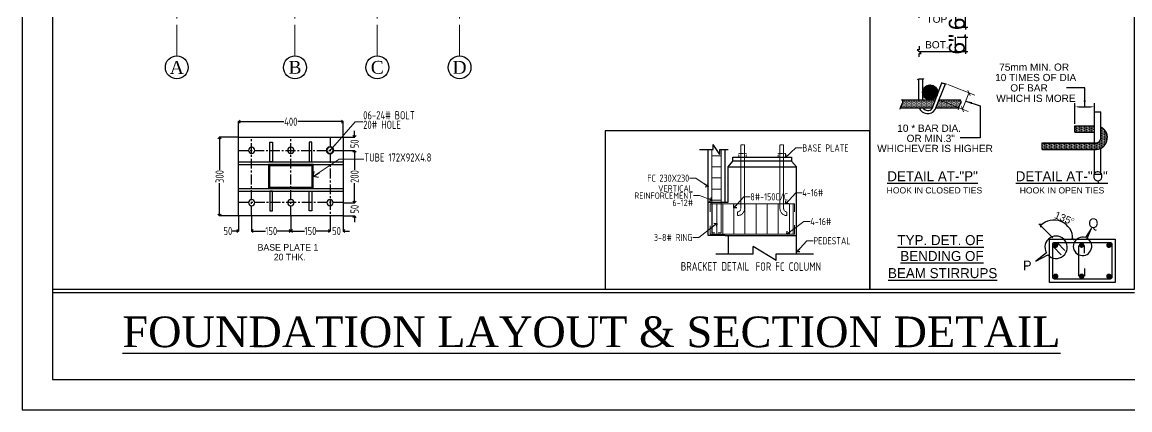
# Model space of a CAD drawing. Header units: millimetres. Extents: x 3470347 to 5996549, y -3470518 to 17149644.
# Drawn here: x 4235739 to 4303583, y 7016157 to 7039872 of the extents above; entities that cross this region are included whole.
import ezdxf
from ezdxf.enums import TextEntityAlignment as Align

# ---------------------------------------------------------------- set-up
doc = ezdxf.new("R2010")
doc.units = ezdxf.units.MM
doc.header["$MEASUREMENT"] = 0
doc.header["$PDMODE"] = 35
doc.header["$PDSIZE"] = -5
for name, pattern in [('$AUDIT_BAD_LTYPE8', [0]), ('ACAD_ISO02W100', [15, 12, -3]), ('CENTER', [50.8, 31.75, -6.35, 6.35, -6.35]), ('CENTERX2', [4, 2.5, -0.5, 0.5, -0.5]), ('DASHED2', [0.375, 0.25, -0.125]), ('HIDDEN', [0.375, 0.25, -0.125])]:
    doc.linetypes.add(name, pattern=pattern)
doc.layers.get('0').update_dxf_attribs({"linetype": 'CONTINUOUS', "lineweight": 25})
doc.layers.get('DEFPOINTS').update_dxf_attribs({"linetype": 'CONTINUOUS', "lineweight": 25})
for name, color, linetype, lineweight in [('6 TEXT', 7, 'CONTINUOUS', 25), ('CENTER', 8, 'CENTER', 0), ('DIMENSION', 11, 'CONTINUOUS', 15), ('GB', 2, 'CONTINUOUS', 20), ('rDIMension', 1, 'CONTINUOUS', 18), ('rPCC DASH', 9, 'HIDDEN', 15), ('rRCC 1', 3, 'CONTINUOUS', 25), ('rRCC 2', 40, 'CONTINUOUS', 15), ('SHEET', 7, 'CONTINUOUS', 15)]:
    doc.layers.add(name, color=color, linetype=linetype, lineweight=lineweight)
for name, color, linetype in [('BOLT', 1, 'CONTINUOUS'), ('GF-COL', 12, 'CONTINUOUS'), ('YQ_AXIS', 4, 'CONTINUOUS')]:
    doc.layers.add(name, color=color, linetype=linetype)
doc.styles.add('Aerial', font='times.ttf')
doc.styles.add('Arial', font='arial.ttf', dxfattribs={"height": 0.2})
doc.styles.add('DIM', font='geniso.shx', dxfattribs={"width": 0.85})
doc.styles.get("Standard").update_dxf_attribs({"font": ''})
doc.styles.add('style1', font='arial.ttf', dxfattribs={"height": 8})
doc.styles.add('style2', font='arial.ttf', dxfattribs={"height": 20})
doc.styles.get('Standard').set_extended_font_data('AR CENA')
doc.dimstyles.new('DSC2', dxfattribs={"dimtxt": 8, "dimasz": 3, "dimexe": 3, "dimexo": 2, "dimgap": 0.5, "dimtad": 1, "dimdec": 1, "dimzin": 3, "dimdsep": 46, "dimlunit": 4, "dimtxsty": 'style2', "dimblk": 'OBLIQUE', "dimcen": 1, "dimclrd": 45, "dimclre": 8, "dimclrt": 7, "dimadec": 0, "dimazin": 0, "dimtfac": 1, "dimtdec": 1, "dimtix": 1, "dimtmove": 1, "dimatfit": 3, "dimldrblk": 'OBLIQUE', "dimfxl": 1, "dimtolj": 1, "dimtzin": 0, "dimlwd": -1, "dimlwe": -1, "dimarcsym": 0})
doc.dimstyles.new('ST-150', dxfattribs={"dimscale": 75, "dimtxt": 3, "dimasz": 2, "dimexe": 0.18, "dimexo": 0.0625, "dimgap": 0.2, "dimtad": 0, "dimdec": 0, "dimlfac": 2, "dimzin": 0, "dimdsep": 46, "dimtxsty": 'DIM', "dimblk": 'OPEN90', "dimcen": 0.09, "dimclrd": 256, "dimclrt": 7, "dimadec": 0, "dimazin": 0, "dimtfac": 1, "dimtdec": 0, "dimtofl": 0, "dimtmove": 0, "dimatfit": 3, "dimldrblk": 'OPEN90', "dimfxl": 1, "dimtolj": 1, "dimtzin": 0, "dimlwd": -1, "dimarcsym": 0})
doc.dimstyles.new('ST-25', dxfattribs={"dimscale": 100, "dimtxt": 2.5, "dimasz": 2, "dimexe": 0.18, "dimexo": 0.0625, "dimgap": 0.2, "dimtad": 0, "dimdec": 0, "dimlfac": 0.25, "dimzin": 0, "dimdsep": 46, "dimtxsty": 'DIM', "dimblk": 'OPEN90', "dimcen": 0.09, "dimclrd": 256, "dimclrt": 7, "dimadec": 0, "dimazin": 0, "dimtfac": 1, "dimtdec": 0, "dimtofl": 0, "dimtmove": 0, "dimatfit": 3, "dimldrblk": 'OPEN90', "dimfxl": 1, "dimtolj": 1, "dimtzin": 0, "dimlwd": -1, "dimarcsym": 0})
doc.dimstyles.get("Standard").update_dxf_attribs({"dimtxt": 0.18, "dimasz": 0.18, "dimexe": 0.18, "dimexo": 0.0625, "dimgap": 0.09, "dimtad": 0, "dimtih": 1, "dimtoh": 1, "dimdec": 4, "dimzin": 0, "dimdsep": 46, "dimtxsty": 'Standard', "dimcen": 0.09, "dimadec": 0, "dimazin": 0, "dimtfac": 1, "dimtdec": 4, "dimtofl": 0, "dimtmove": 2, "dimatfit": 3, "dimfxl": 1, "dimtolj": 1, "dimtzin": 0, "dimarcsym": 0})

# ---------------------------------------------------------------- blocks, each defined once
blk = doc.blocks.new('_Oblique')
at = {"color": 0, "linetype": 'ACAD_ISO02W100', "lineweight": -2}
blk.add_line((-0.5, -0.5), (0.5, 0.5), dxfattribs=at)
blk = doc.blocks.new('*D515')
at = {"color": 8, "ltscale": 0.5}
for p, q in [((344277.7, 142366.1), (344293.1, 142366.1)), ((344279.7, 142348.1), (344293.1, 142348.1))]:
    blk.add_line(p, q, dxfattribs=at)
at = {"color": 45, "ltscale": 0.5}
for p, q in [((344290.1, 142366.1), (344290.1, 142369.1)), ((344290.1, 142348.1), (344290.1, 142366.1)), ((344290.1, 142348.1), (344290.1, 142345.1))]:
    blk.add_line(p, q, dxfattribs=at)
at = {"layer": 'DEFPOINTS', "color": 0}
for p in [(344275.7, 142366.1), (344290.1, 142366.1), (344277.7, 142348.1)]:
    blk.add_point(p, dxfattribs=at)
at = {"color": 45, "xscale": 3, "yscale": 3, "zscale": 3}
for p, rotation in [((344290.1, 142366.1), 270), ((344290.1, 142348.1), 90)]:
    blk.add_blockref('_Oblique', p, dxfattribs=dict(at, rotation=rotation))
at = {"color": 7, "insert": (344279.4, 142357.1), "char_height": 20, "attachment_point": 5, "rotation": 90, "style": 'style2'}
blk.add_mtext('\\A1;6"', dxfattribs=at)
blk = doc.blocks.new('*D516')
at = {"color": 8, "ltscale": 0.5}
for p, q in [((344279.7, 142335.7), (344293.1, 142335.7)), ((344277.7, 142317.7), (344293.1, 142317.7))]:
    blk.add_line(p, q, dxfattribs=at)
at = {"color": 45, "ltscale": 0.5}
for p, q in [((344290.1, 142335.7), (344290.1, 142338.7)), ((344290.1, 142335.7), (344290.1, 142317.7)), ((344290.1, 142317.7), (344290.1, 142314.7))]:
    blk.add_line(p, q, dxfattribs=at)
at = {"layer": 'DEFPOINTS', "color": 0}
for p in [(344277.7, 142335.7), (344275.7, 142317.7), (344290.1, 142317.7)]:
    blk.add_point(p, dxfattribs=at)
at = {"color": 45, "xscale": 3, "yscale": 3, "zscale": 3}
for p, rotation in [((344290.1, 142335.7), 270), ((344290.1, 142317.7), 90)]:
    blk.add_blockref('_Oblique', p, dxfattribs=dict(at, rotation=rotation))
at = {"color": 7, "insert": (344279.4, 142326.7), "char_height": 20, "attachment_point": 5, "rotation": 90, "style": 'style2'}
blk.add_mtext('\\A1;6"', dxfattribs=at)
blk = doc.blocks.new('_Open90')
at = {"color": 0, "linetype": 'ByBlock', "lineweight": -2}
for p, q in [((0, 0), (-1, 0)), ((-0.5, 0.5), (0, 0)), ((0, 0), (-0.5, -0.5))]:
    blk.add_line(p, q, dxfattribs=at)
blk = doc.blocks.new('bplate1')
at = {"color": 8, "linetype": 'CENTERX2', "ltscale": 15}
for p, q in [((4066482.4, 7037863.3), (4066482.4, 7037563.3)), ((4066632.4, 7037863.3), (4066632.4, 7037563.3)), ((4066782.4, 7037563.3), (4066782.4, 7037863.3)), ((4066832.4, 7037813.3), (4066432.4, 7037813.3)), ((4066432.4, 7037613.3), (4066832.4, 7037613.3))]:
    blk.add_line(p, q, dxfattribs=at)
at = {"color": 5}
blk.add_lwpolyline([(4066432.4, 7037863.3), (4066432.4, 7037563.3), (4066832.4, 7037563.3), (4066832.4, 7037863.3)], close=True, dxfattribs=at)
at = {"color": 4}
for points in [[(4066562.4, 7037844.3), (4066562.4, 7037769.3), (4066552.4, 7037769.3), (4066552.4, 7037844.3)], [(4066702.4, 7037844.3), (4066702.4, 7037769.3), (4066712.4, 7037769.3), (4066712.4, 7037844.3)], [(4066562.4, 7037582.3), (4066562.4, 7037657.3), (4066552.4, 7037657.3), (4066552.4, 7037582.3)], [(4066702.4, 7037582.3), (4066702.4, 7037657.3), (4066712.4, 7037657.3), (4066712.4, 7037582.3)]]:
    blk.add_lwpolyline(points, close=True, dxfattribs=at)
for points in [[(4066432.4, 7037769.3), (4066832.4, 7037769.3)], [(4066432.4, 7037759.3), (4066832.4, 7037759.3)], [(4066432.4, 7037667.3), (4066832.4, 7037667.3)], [(4066432.4, 7037657.3), (4066832.4, 7037657.3)]]:
    blk.add_lwpolyline(points, dxfattribs=at)
at = {"color": 1}
for points in [[(4066546.4, 7037759.3), (4066718.4, 7037759.3), (4066718.4, 7037667.3), (4066546.4, 7037667.3)], [(4066551.2, 7037754.5), (4066713.6, 7037754.5), (4066713.6, 7037672.1), (4066551.2, 7037672.1)]]:
    blk.add_lwpolyline(points, close=True, dxfattribs=at)
at = {"color": 2}
for centre in [(4066482.4, 7037813.3), (4066632.4, 7037813.3), (4066782.4, 7037813.3), (4066482.4, 7037613.3), (4066632.4, 7037613.3), (4066782.4, 7037613.3)]:
    blk.add_circle(centre, 12, dxfattribs=at)
blk = doc.blocks.new('*D223')
at = {"layer": 'BOLT', "color": 0, "lineweight": -2}
for p, q in [((4248988, 7032830), (4247814, 7032830)), ((4248988, 7028030), (4247814, 7028030))]:
    blk.add_line(p, q, dxfattribs=at)
at = {"layer": 'BOLT'}
for p, q in [((4247832, 7032630), (4247832, 7030833)), ((4247832, 7028230), (4247832, 7030027))]:
    blk.add_line(p, q, dxfattribs=at)
at = {"layer": 'DEFPOINTS', "color": 0}
for p in [(4248994, 7032830), (4247832, 7028030), (4248994, 7028030)]:
    blk.add_point(p, dxfattribs=at)
at = {"layer": 'BOLT', "xscale": 200, "yscale": 200, "zscale": 200}
for p, rotation in [((4247832, 7032830), 90), ((4247832, 7028030), 270)]:
    blk.add_blockref('_Open90', p, dxfattribs=dict(at, rotation=rotation))
at = {"layer": 'BOLT', "color": 7, "insert": (4247832, 7030430), "char_height": 500, "attachment_point": 5, "rotation": 90, "style": 'DIM'}
blk.add_mtext('\\A1;300', dxfattribs=at)
blk = doc.blocks.new('*D224')
at = {"layer": 'BOLT', "color": 0, "lineweight": -2}
for p, q in [((4248994, 7032836), (4248994, 7033805)), ((4255394, 7032836), (4255394, 7033805))]:
    blk.add_line(p, q, dxfattribs=at)
at = {"layer": 'BOLT'}
for p, q in [((4249194, 7033787), (4251770, 7033787)), ((4255194, 7033787), (4252618, 7033787))]:
    blk.add_line(p, q, dxfattribs=at)
at = {"layer": 'DEFPOINTS', "color": 0}
for p in [(4255394, 7033787), (4248994, 7032830), (4255394, 7032830)]:
    blk.add_point(p, dxfattribs=at)
at = {"layer": 'BOLT', "xscale": 200, "yscale": 200, "zscale": 200, "rotation": 180}
blk.add_blockref('_Open90', (4248994, 7033787), dxfattribs=at)
at = {"layer": 'BOLT', "xscale": 200, "yscale": 200, "zscale": 200}
blk.add_blockref('_Open90', (4255394, 7033787), dxfattribs=at)
at = {"layer": 'BOLT', "color": 7, "insert": (4252194, 7033787), "char_height": 500, "attachment_point": 5, "style": 'DIM'}
blk.add_mtext('\\A1;400', dxfattribs=at)
blk = doc.blocks.new('*D225')
at = {"layer": 'BOLT', "color": 0, "lineweight": -2}
for p, q in [((4248994, 7028024), (4248994, 7027077)), ((4249794, 7028024), (4249794, 7027077))]:
    blk.add_line(p, q, dxfattribs=at)
at = {"layer": 'BOLT'}
for p, q in [((4248794, 7027095), (4248594, 7027095)), ((4249994, 7027095), (4250194, 7027095))]:
    blk.add_line(p, q, dxfattribs=at)
at = {"layer": 'DEFPOINTS', "color": 0}
for p in [(4248994, 7028030), (4249794, 7028030), (4249794, 7027095)]:
    blk.add_point(p, dxfattribs=at)
at = {"layer": 'BOLT', "xscale": 200, "yscale": 200, "zscale": 200}
blk.add_blockref('_Open90', (4248994, 7027095), dxfattribs=at)
at = {"layer": 'BOLT', "xscale": 200, "yscale": 200, "zscale": 200, "rotation": 180}
blk.add_blockref('_Open90', (4249794, 7027095), dxfattribs=at)
at = {"layer": 'BOLT', "color": 7, "insert": (4248340, 7027095), "char_height": 500, "attachment_point": 5, "style": 'DIM'}
blk.add_mtext('\\A1;50', dxfattribs=at)
blk = doc.blocks.new('*D226')
at = {"layer": 'BOLT', "color": 0, "lineweight": -2}
for p, q in [((4249794, 7028024), (4249794, 7027077)), ((4252194, 7028024), (4252194, 7027077))]:
    blk.add_line(p, q, dxfattribs=at)
at = {"layer": 'BOLT'}
for p, q in [((4249994, 7027095), (4250634, 7027095)), ((4251994, 7027095), (4251354, 7027095))]:
    blk.add_line(p, q, dxfattribs=at)
at = {"layer": 'DEFPOINTS', "color": 0}
for p in [(4249794, 7028030), (4252194, 7028030), (4252194, 7027095)]:
    blk.add_point(p, dxfattribs=at)
at = {"layer": 'BOLT', "xscale": 200, "yscale": 200, "zscale": 200, "rotation": 180}
blk.add_blockref('_Open90', (4249794, 7027095), dxfattribs=at)
at = {"layer": 'BOLT', "xscale": 200, "yscale": 200, "zscale": 200}
blk.add_blockref('_Open90', (4252194, 7027095), dxfattribs=at)
at = {"layer": 'BOLT', "color": 7, "insert": (4250994, 7027095), "char_height": 500, "attachment_point": 5, "style": 'DIM'}
blk.add_mtext('\\A1;150', dxfattribs=at)
blk = doc.blocks.new('*D227')
at = {"layer": 'BOLT', "color": 0, "lineweight": -2}
for p, q in [((4252194, 7028024), (4252194, 7027077)), ((4254594, 7028024), (4254594, 7027077))]:
    blk.add_line(p, q, dxfattribs=at)
at = {"layer": 'BOLT'}
for p, q in [((4252394, 7027095), (4253034, 7027095)), ((4254394, 7027095), (4253754, 7027095))]:
    blk.add_line(p, q, dxfattribs=at)
at = {"layer": 'DEFPOINTS', "color": 0}
for p in [(4252194, 7028030), (4254594, 7028030), (4254594, 7027095)]:
    blk.add_point(p, dxfattribs=at)
at = {"layer": 'BOLT', "xscale": 200, "yscale": 200, "zscale": 200, "rotation": 180}
blk.add_blockref('_Open90', (4252194, 7027095), dxfattribs=at)
at = {"layer": 'BOLT', "xscale": 200, "yscale": 200, "zscale": 200}
blk.add_blockref('_Open90', (4254594, 7027095), dxfattribs=at)
at = {"layer": 'BOLT', "color": 7, "insert": (4253394, 7027095), "char_height": 500, "attachment_point": 5, "style": 'DIM'}
blk.add_mtext('\\A1;150', dxfattribs=at)
blk = doc.blocks.new('*D228')
at = {"layer": 'BOLT', "color": 0, "lineweight": -2}
for p, q in [((4254594, 7028024), (4254594, 7027077)), ((4255394, 7028024), (4255394, 7027077))]:
    blk.add_line(p, q, dxfattribs=at)
at = {"layer": 'BOLT'}
for p, q in [((4254394, 7027095), (4254194, 7027095)), ((4255594, 7027095), (4255794, 7027095))]:
    blk.add_line(p, q, dxfattribs=at)
at = {"layer": 'DEFPOINTS', "color": 0}
for p in [(4254594, 7028030), (4255394, 7028030), (4255394, 7027095)]:
    blk.add_point(p, dxfattribs=at)
at = {"layer": 'BOLT', "xscale": 200, "yscale": 200, "zscale": 200}
blk.add_blockref('_Open90', (4254594, 7027095), dxfattribs=at)
at = {"layer": 'BOLT', "xscale": 200, "yscale": 200, "zscale": 200, "rotation": 180}
blk.add_blockref('_Open90', (4255394, 7027095), dxfattribs=at)
at = {"layer": 'BOLT', "color": 7, "insert": (4254994, 7027095), "char_height": 500, "attachment_point": 5, "style": 'DIM'}
blk.add_mtext('\\A1;50', dxfattribs=at)
blk = doc.blocks.new('*D229')
at = {"layer": 'BOLT', "color": 0, "lineweight": -2}
for p, q in [((4255400, 7028830), (4256117, 7028830)), ((4255400, 7028030), (4256117, 7028030))]:
    blk.add_line(p, q, dxfattribs=at)
at = {"layer": 'BOLT'}
for p, q in [((4256099, 7029030), (4256099, 7029230)), ((4256099, 7027830), (4256099, 7027630))]:
    blk.add_line(p, q, dxfattribs=at)
at = {"layer": 'DEFPOINTS', "color": 0}
for p in [(4255394, 7028830), (4255394, 7028030), (4256099, 7028030)]:
    blk.add_point(p, dxfattribs=at)
at = {"layer": 'BOLT', "xscale": 200, "yscale": 200, "zscale": 200}
for p, rotation in [((4256099, 7028830), 270), ((4256099, 7028030), 90)]:
    blk.add_blockref('_Open90', p, dxfattribs=dict(at, rotation=rotation))
at = {"layer": 'BOLT', "color": 7, "insert": (4256099, 7028430), "char_height": 500, "attachment_point": 5, "rotation": 90, "style": 'DIM'}
blk.add_mtext('\\A1;50', dxfattribs=at)
blk = doc.blocks.new('*D230')
at = {"layer": 'BOLT', "color": 0, "lineweight": -2}
for p, q in [((4255400, 7032030), (4256117, 7032030)), ((4255400, 7028830), (4256117, 7028830))]:
    blk.add_line(p, q, dxfattribs=at)
at = {"layer": 'BOLT'}
for p, q in [((4256099, 7031830), (4256099, 7030833)), ((4256099, 7029030), (4256099, 7030027))]:
    blk.add_line(p, q, dxfattribs=at)
at = {"layer": 'DEFPOINTS', "color": 0}
for p in [(4255394, 7032030), (4256099, 7032030), (4255394, 7028830)]:
    blk.add_point(p, dxfattribs=at)
at = {"layer": 'BOLT', "xscale": 200, "yscale": 200, "zscale": 200}
for p, rotation in [((4256099, 7032030), 90), ((4256099, 7028830), 270)]:
    blk.add_blockref('_Open90', p, dxfattribs=dict(at, rotation=rotation))
at = {"layer": 'BOLT', "color": 7, "insert": (4256099, 7030430), "char_height": 500, "attachment_point": 5, "rotation": 90, "style": 'DIM'}
blk.add_mtext('\\A1;200', dxfattribs=at)
blk = doc.blocks.new('*D231')
at = {"layer": 'BOLT', "color": 0, "lineweight": -2}
for p, q in [((4255400, 7032830), (4256117, 7032830)), ((4255400, 7032030), (4256117, 7032030))]:
    blk.add_line(p, q, dxfattribs=at)
at = {"layer": 'BOLT'}
for p, q in [((4256099, 7033030), (4256099, 7033230)), ((4256099, 7031830), (4256099, 7031630))]:
    blk.add_line(p, q, dxfattribs=at)
at = {"layer": 'DEFPOINTS', "color": 0}
for p in [(4255394, 7032830), (4256099, 7032830), (4255394, 7032030)]:
    blk.add_point(p, dxfattribs=at)
at = {"layer": 'BOLT', "xscale": 200, "yscale": 200, "zscale": 200}
for p, rotation in [((4256099, 7032830), 270), ((4256099, 7032030), 90)]:
    blk.add_blockref('_Open90', p, dxfattribs=dict(at, rotation=rotation))
at = {"layer": 'BOLT', "color": 7, "insert": (4256099, 7032430), "char_height": 500, "attachment_point": 5, "rotation": 90, "style": 'DIM'}
blk.add_mtext('\\A1;50', dxfattribs=at)
blk = doc.blocks.new('T')
at = {"ltscale": 0.25}
h = blk.add_hatch(dxfattribs=at)
h.set_pattern_fill('DOTS', color=256, scale=25, style=0)
h.set_pattern_definition([(0, (364628.7036, 134455.7945), (0.78125, 1.5625), [0, -1.5625])])
h.paths.add_polyline_path([(344212.47, 142257.22), (344211.86, 142255.65), (344211.51, 142252.5), (344210.21, 142251.09), (344210.2, 142251.07), (344209.84, 142250.38), (344208.66, 142247.3), (344248.66, 142247.3), (344252.48, 142257.22)])
h.paths.add_polyline_path([(344281.43, 142247.3), (344281.46, 142247.36), (344282.39, 142250.37), (344283.03, 142251.06), (344284.47, 142254.82), (344284.46, 142255.14), (344284.33, 142255.82), (344284.07, 142256.56), (344283.74, 142257.22), (344257.22, 142257.22), (344253.29, 142247.3)])
h = blk.add_hatch(dxfattribs=at)
h.set_pattern_fill('DOTS', color=256, scale=25, style=0)
h.set_pattern_definition([(0, (364124.6097, 150003.4347), (0.78125, -1.5625), [0, -1.5625])])
h.paths.add_polyline_path([(344386.07, 142203.55), (344386.07, 142195.51), (344451.3, 142195.51), (344451.3, 142195.53, 0.8245696), (344459.33, 142223.37), (344459.33, 142210.23, -0.4455468), (344451.9, 142203.55)])
h.paths.add_polyline_path([(344451.3, 142216.94), (344451.3, 142224.98), (344426.8, 142224.98), (344426.8, 142216.94)])
at = {"layer": 'GF-COL'}
h = blk.add_hatch(dxfattribs=at)
h.set_pattern_fill('ANSI31', color=6, scale=7.5, style=0)
h.set_pattern_definition([(45, (220759.7722, 92928.574), (-0.6629126074, 0.6629126074), [])])
h.paths.add_polyline_path([(344236.71, 142264.79, 0.9069864), (344255.3, 142266.61, 0.9069864), (344236.71, 142268.43)])
at = {"color": 2, "linetype": '$AUDIT_BAD_LTYPE8', "lineweight": 30}
for p, q in [((344232.3, 142372.9), (344232.3, 142368.7)), ((344234.7, 142368.7), (344229.9, 142363.9)), ((344232.3, 142363.9), (344229.9, 142363.9)), ((344232.13, 142366.13), (344275.72, 142366.13)), ((344232.3, 142368.7), (344234.7, 142368.7)), ((344232.3, 142359.7), (344232.3, 142363.9)), ((344277.72, 142364.13), (344277.72, 142348.13)), ((344277.72, 142319.67), (344277.72, 142335.67)), ((344232.3, 142319.9), (344229.9, 142319.9)), ((344234.7, 142315.1), (344229.9, 142319.9)), ((344232.13, 142317.67), (344275.72, 142317.67)), ((344232.3, 142324.1), (344232.3, 142319.9)), ((344232.3, 142310.9), (344232.3, 142315.1)), ((344232.3, 142315.1), (344234.7, 142315.1))]:
    blk.add_line(p, q, dxfattribs=at)
at = {"color": 30, "linetype": 'Continuous', "ltscale": 0.25}
for p, q in [((344426.8, 142227.36), (344426.8, 142253.28)), ((344451.3, 142242.32), (344451.3, 142253.28))]:
    blk.add_line(p, q, dxfattribs=at)
at = {"color": 30, "ltscale": 0.25}
blk.add_line((344431.8, 142248.6), (344446.3, 142248.6), dxfattribs=at)
at = {"color": 8, "linetype": 'Continuous', "ltscale": 0.25}
blk.add_line((344399.13, 142085), (344381.74, 142102.59), dxfattribs=at)
at = {"color": 0}
for p, q in [((344394.91, 142083.57), (344477.15, 142083.57)), ((344394.91, 142029.57), (344394.91, 142083.57)), ((344477.15, 142083.57), (344477.15, 142029.57)), ((344477.15, 142029.57), (344394.91, 142029.57))]:
    blk.add_line(p, q, dxfattribs=at)
at = {"color": 2, "lineweight": 30}
for p, q in [((344409.72, 142064.11), (344399.97, 142073.97)), ((344414.42, 142069.54), (344404.67, 142079.4)), ((344431.85, 142037.45), (344431.85, 142075.69)), ((344438.66, 142066.13), (344438.66, 142075.69)), ((344438.66, 142047.01), (344438.66, 142037.45))]:
    blk.add_line(p, q, dxfattribs=at)
at = {"color": 0}
for points in [[(344442.27, 142084.34), (344447.64, 142097.2), (344439.94, 142085.42)], [(344391.19, 142066.49), (344377.89, 142056.06), (344393.02, 142063.98)]]:
    blk.add_lwpolyline(points, dxfattribs=at)
at = {"color": 2, "lineweight": 30}
blk.add_lwpolyline([(344401.4, 142079.4), (344470.66, 142079.4, -0.4142136), (344472.98, 142077.09), (344472.98, 142036.06, -0.4142136), (344470.66, 142033.75), (344401.4, 142033.75, -0.4142136), (344399.09, 142036.06), (344399.09, 142077.09, -0.4142136)], format="xyb", close=True, dxfattribs=at)
at = {"color": 2, "lineweight": 30, "const_width": 3.37}
for points in [[(344402.73, 142077.53, -1), (344402.73, 142074.17, -1)], [(344435.25, 142077.68, -1), (344435.25, 142074.31, -1)], [(344469.33, 142077.53, 1), (344469.33, 142074.17, 1)], [(344402.8, 142035.53, 1), (344402.8, 142038.89, 1)], [(344435.25, 142035.51, 1), (344435.25, 142038.88, 1)], [(344469.26, 142035.53, -1), (344469.26, 142038.89, -1)]]:
    blk.add_lwpolyline(points, format="xyb", close=True, dxfattribs=at)
at = {"color": 2, "linetype": '$AUDIT_BAD_LTYPE8', "lineweight": 30}
for centre, start, end in [((344275.72, 142364.13), 0, 90), ((344275.72, 142319.67), 270, 0)]:
    blk.add_arc(centre, 2, start, end, dxfattribs=at)
at = {"color": 45, "ltscale": 0.25}
blk.add_arc((344400.54, 142083.57), 23.74, 0, 134.67372, dxfattribs=at)
at = {"color": 0}
for centre, radius, start, end in [((344403.32, 142073.39), 13.96, 222.40884, 209.60771), ((344436.32, 142074.5), 11.5, 71.64191, 58.84078)]:
    blk.add_arc(centre, radius, start, end, dxfattribs=at)
at = {"color": 30, "ltscale": 0.25}
for points in [[(344431.8, 142249.44), (344431.8, 142247.77), (344426.8, 142248.6)], [(344446.3, 142249.44), (344446.3, 142247.77), (344451.3, 142248.6)]]:
    blk.add_solid(points, dxfattribs=at)
at = {"layer": 'DIMENSION', "color": 7, "lineweight": 9}
for p, q in [((344267.99, 142276.28), (344301.64, 142262.96)), ((344286.42, 142245.67), (344294.4, 142265.83)), ((344260.01, 142256.12), (344293.66, 142242.8))]:
    blk.add_line(p, q, dxfattribs=at)
at = {"layer": 'GF-COL', "color": 5}
for p, q in [((344231.63, 142283.29), (344231.63, 142257.22)), ((344236.51, 142283.7), (344236.51, 142257.22)), ((344248.41, 142246.63), (344260.66, 142278.48)), ((344252.46, 142245.21), (344265.2, 142277.39)), ((344426.8, 142216.94), (344426.8, 142224.98)), ((344426.8, 142224.98), (344451.3, 142224.98)), ((344426.8, 142216.94), (344451.3, 142216.94)), ((344386.07, 142195.51), (344386.07, 142203.55)), ((344386.07, 142203.55), (344452.3, 142203.55)), ((344386.07, 142195.51), (344452.3, 142195.51))]:
    blk.add_line(p, q, dxfattribs=at)
at = {"layer": 'GF-COL', "color": 3}
for p, q in [((344210.68, 142257.22), (344252.48, 142257.22)), ((344257.22, 142257.22), (344283.74, 142257.22)), ((344208.55, 142247.3), (344248.66, 142247.3)), ((344253.29, 142247.3), (344281.49, 142247.3)), ((344451.3, 142242.32), (344459.33, 142242.32)), ((344451.3, 142203.55), (344451.3, 142242.32)), ((344459.33, 142210.23), (344459.33, 142242.32)), ((344451.3, 142164.64), (344451.3, 142195.53)), ((344459.33, 142164.64), (344459.33, 142197.09)), ((344451.3, 142164.64), (344459.33, 142164.64))]:
    blk.add_line(p, q, dxfattribs=at)
at = {"layer": 'GF-COL', "color": 5}
for points in [[(344230.17, 142282.78), (344230.95, 142283.09), (344231.62, 142283.28), (344232.19, 142283.39), (344232.68, 142283.44), (344233.12, 142283.45), (344233.52, 142283.44), (344233.9, 142283.43), (344234.29, 142283.45), (344234.7, 142283.51), (344235.14, 142283.59), (344235.6, 142283.66), (344236.08, 142283.71), (344236.58, 142283.69), (344237.09, 142283.59), (344237.62, 142283.38), (344238.16, 142283.03)], [(344259.62, 142278.57), (344260.55, 142278.5), (344261.4, 142278.33), (344262.23, 142278.09), (344263.1, 142277.83), (344264.06, 142277.58), (344265.16, 142277.39), (344266.47, 142277.3)]]:
    blk.add_lwpolyline(points, dxfattribs=at)
at = {"layer": 'GF-COL', "color": 3}
for points in [[(344210.11, 142258.1), (344210.68, 142257.22), (344211.09, 142256.42), (344211.35, 142255.68), (344211.48, 142255), (344211.5, 142254.38), (344211.43, 142253.79), (344211.28, 142253.24), (344211.07, 142252.72), (344210.82, 142252.22), (344210.53, 142251.68), (344210.2, 142251.07), (344209.82, 142250.33), (344209.39, 142249.42), (344208.92, 142248.29), (344208.4, 142246.88), (344207.83, 142245.15)], [(344283.09, 142258.24), (344283.66, 142257.36), (344284.07, 142256.56), (344284.33, 142255.82), (344284.46, 142255.14), (344284.48, 142254.52), (344284.41, 142253.93), (344284.26, 142253.38), (344284.06, 142252.86), (344283.81, 142252.36), (344283.51, 142251.82), (344283.18, 142251.21), (344282.8, 142250.47), (344282.37, 142249.56), (344281.9, 142248.43), (344281.38, 142247.02), (344280.82, 142245.29)]]:
    blk.add_lwpolyline(points, dxfattribs=at)
blk.add_circle((344245.92, 142266.61), 9.38, dxfattribs=at)
at = {"layer": 'GF-COL', "color": 5}
for centre, radius, start, end in [((344242.9, 142251.58), 11.38, 202.10689, 325.99255), ((344243.07, 142250.58), 6.64, 209.65943, 323.49375), ((344452.61, 142210.23), 14.76, 263.92748, 62.91109), ((344452.61, 142210.23), 6.72, 263.92748, 0)]:
    blk.add_arc(centre, radius, start, end, dxfattribs=at)
at = {"color": 45, "ltscale": 0.25, "xscale": 3, "yscale": 3, "zscale": 3}
for p, rotation in [((344383.85, 142100.46), 224.6737227689025), ((344424.28, 142083.57), 269.9999999999971)]:
    blk.add_blockref('_Oblique', p, dxfattribs=dict(at, rotation=rotation))
at = {"layer": 'DIMENSION', "color": 7, "lineweight": 9, "xscale": 5, "yscale": 5, "zscale": 5}
for p, rotation in [((344294.4, 142265.83), 68.40519299391956), ((344286.42, 142245.67), 248.4051929939196)]:
    blk.add_blockref('_Oblique', p, dxfattribs=dict(at, rotation=rotation))
at = {"color": 72, "linetype": '$AUDIT_BAD_LTYPE8', "lineweight": 18, "insert": (344254.38, 142416.78, -4252.9), "char_height": 10, "attachment_point": 3}
blk.add_mtext('\\pxqc;{\\LMINIMUM \\PHOOK LENGHT}', dxfattribs=at)
at = {"color": 7, "ltscale": 0.25, "attachment_point": 5, "rotation": 337.33686, "style": 'style2'}
for s, insert, char_height in [('\\A1;135', (344411.65, 142110.19), 9), ('\\A1;O', (344424.25, 142107.99), 3.5)]:
    blk.add_mtext(s, dxfattribs=dict(at, insert=insert, char_height=char_height))
at = {"layer": '6 TEXT', "color": 72, "style": 'style1'}
for s, height, p in [('10 TIMES OF DIA', 9, (344327.15, 142280.69)), ('75mm MIN. OR', 9, (344332.26, 142293.66)), ('OF BAR', 9, (344346.11, 142267.73)), ('WHICH IS MORE', 9, (344328.53, 142254.77)), ('10 * BAR DIA.', 9, (344204.9, 142217.4)), ('OR MIN.3"', 9, (344216.55, 142204.77)), ('WHICHEVER IS HIGHER', 9, (344179.82, 142192.19)), ('HOOK IN CLOSED TIES', 7.695, (344191.61, 142140.52)), ('HOOK IN OPEN TIES', 7.695, (344357.83, 142140.52))]:
    blk.add_text(s, height=height, dxfattribs=at).set_placement(p)
at = {"layer": '6 TEXT', "color": 8}
for s, p in [('%%UDETAIL AT-"P"', (344192.46, 142155.73)), ('%%UDETAIL AT-"Q"', (344352.91, 142155.73)), ('%%UTYP. DET. OF', (344205.13, 142076.05)), ('%%UBENDING OF', (344208.76, 142056.24)), ('%%UBEAM STIRRUPS', (344193.34, 142034.88))]:
    blk.add_text(s, height=12.5, dxfattribs=at).set_placement(p)
at = {"layer": '6 TEXT', "color": 4}
for s, p in [('Q', (344443.7, 142097.46)), ('P', (344361.98, 142044.68))]:
    blk.add_text(s, height=12, dxfattribs=at).set_placement(p)
at = {"layer": '6 TEXT', "color": 72, "char_height": 9, "attachment_point": 8, "style": 'style1'}
for s, insert in [('TOP', (344254.38, 142353.36, 4497.41)), ('BOT.', (344254.38, 142321.44, 4497.41))]:
    blk.add_mtext(s, dxfattribs=dict(at, insert=insert))
at = {"ltscale": 0.5}
for base, p1, p2, angle, picture, middle in [((344290.1, 142366.13), (344277.72, 142348.13), (344275.72, 142366.13), 90, '*D515', (344279.39, 142357.13)), ((344290.1, 142317.67), (344277.72, 142335.67), (344275.72, 142317.67), 270, '*D516', (344279.39, 142326.67))]:
    dim = blk.add_linear_dim(base=base, p1=p1, p2=p2, angle=angle, text='6"', dimstyle='DSC2', dxfattribs=at)
    dim.commit()
    dim.dimension.update_dxf_attribs({"geometry": picture, "text_midpoint": middle})
at = {"color": 30, "linetype": '$AUDIT_BAD_LTYPE8'}
for points in [[(344439.05, 142248.6), (344439.05, 142272.41), (344416.41, 142272.41)], [(344290.41, 142255.75), (344308.26, 142249.89), (344308.26, 142209.79), (344283.36, 142209.79)]]:
    blk.add_leader(points, dimstyle='Standard', override={"dimasz": 8, "dimgap": 0.75}, dxfattribs=at)
blk = doc.blocks.new('BTR')
at = {"layer": 'GB', "color": 2, "linetype": 'ByBlock'}
for p, q in [((19000, -1364320), (19000, -1361407)), ((19330, -1364320), (19330, -1361407)), ((19000, -1361626), (19330, -1361626)), ((19000, -1362015), (19330, -1362015)), ((19000, -1362403), (19330, -1362403)), ((19000, -1362792), (19330, -1362792)), ((19000, -1363181), (19330, -1363181)), ((19000, -1364320), (19110, -1364320)), ((19217, -1364320), (19330, -1364320))]:
    blk.add_line(p, q, dxfattribs=at)
at = {"layer": 'GB', "color": 1, "linetype": 'ByBlock'}
for p, q in [((18942, -1363310), (21897, -1363310)), ((18945, -1363591), (18942, -1363310)), ((19015, -1363310), (19015, -1364366)), ((19180, -1363310), (19180, -1364366)), ((19384, -1363310), (19384, -1364366)), ((19772, -1363310), (19772, -1364366)), ((20161, -1363310), (20161, -1364366)), ((20550, -1363310), (20550, -1364366)), ((20939, -1363310), (20939, -1364366)), ((21328, -1363310), (21328, -1364366)), ((21716, -1363310), (21716, -1364366)), ((21853, -1363310), (21853, -1364366)), ((21900, -1363591), (21897, -1363310)), ((18945, -1364366), (18942, -1364085)), ((21900, -1364366), (21897, -1364057)), ((21900, -1364366), (18945, -1364366))]:
    blk.add_line(p, q, dxfattribs=at)
at = {"layer": 'rPCC DASH'}
for p, q in [((19951, -1361680), (19951, -1361551)), ((19951, -1361551), (20015, -1361551)), ((20145, -1361246), (20015, -1361246)), ((20145, -1361551), (20015, -1361551)), ((20208, -1361551), (20145, -1361551)), ((20208, -1361680), (20208, -1361551)), ((21321, -1361680), (21321, -1361551)), ((21321, -1361551), (21385, -1361551)), ((21385, -1361246), (21515, -1361246)), ((21385, -1361551), (21515, -1361551)), ((21578, -1361551), (21515, -1361551)), ((21578, -1361680), (21578, -1361551))]:
    blk.add_line(p, q, dxfattribs=at)
at = {"layer": 'rPCC DASH', "linetype": 'DASHED2', "ltscale": 0.35}
for p, q in [((20015, -1361246), (20015, -1361680)), ((20145, -1361680), (20145, -1361246)), ((21385, -1361680), (21385, -1361246)), ((21515, -1361246), (21515, -1361680)), ((20015, -1361680), (20015, -1363474)), ((20145, -1361680), (20145, -1363474)), ((21385, -1361680), (21385, -1363474)), ((21515, -1361680), (21515, -1363474)), ((19899, -1363593), (19902, -1363722)), ((21631, -1363593), (21628, -1363722))]:
    blk.add_line(p, q, dxfattribs=at)
for centre, radius, start, end in [((19896, -1363474), 119, 271.3206, 0), ((19896, -1363474), 249, 271.3206, 0), ((21634, -1363474), 249, 180, 268.6794), ((21634, -1363474), 119, 180, 268.6794)]:
    blk.add_arc(centre, radius, start, end, dxfattribs=at)
at = {"layer": 'rRCC 1'}
for p, q in [((18569, -1361407), (19050, -1361407)), ((18867, -1363250), (18867, -1361407)), ((19285, -1361586), (19050, -1361228)), ((19050, -1361407), (19050, -1361228)), ((19285, -1361407), (19566, -1361407)), ((19285, -1361586), (19285, -1361407)), ((19463, -1363250), (19463, -1361407)), ((19566, -1363250), (19566, -1362017)), ((19566, -1362017), (21964, -1362017)), ((21964, -1363250), (21964, -1362017)), ((19463, -1363250), (19566, -1363250)), ((21964, -1365062), (21964, -1363250)), ((19463, -1364416), (21964, -1364416)), ((19566, -1364416), (19566, -1365062)), ((19145, -1365062), (20448, -1365062)), ((21256, -1365297), (20448, -1364802)), ((20448, -1365062), (20448, -1364802)), ((21256, -1365062), (22558, -1365062)), ((21256, -1365297), (21256, -1365062))]:
    blk.add_line(p, q, dxfattribs=at)
at = {"layer": 'rRCC 1', "color": 0}
for p, q in [((19566, -1362017), (19737, -1361820)), ((21792, -1361820), (21964, -1362017))]:
    blk.add_line(p, q, dxfattribs=at)
blk.add_lwpolyline([(19737, -1361680), (21792, -1361680), (21792, -1361820), (19737, -1361820)], close=True, dxfattribs=at)
at = {"layer": 'rRCC 1'}
blk.add_lwpolyline([(19463, -1364416), (18867, -1364416), (18867, -1363250), (19463, -1363250)], dxfattribs=at)
at = {"layer": 'rDIMension', "color": 7, "char_height": 250, "attachment_point": 6, "style": 'DIM'}
for s, insert in [('\\A1;FC 230X230', (18207, -1362411)), ('\\A1;3-8# RING', (18320, -1364486))]:
    blk.add_mtext(s, dxfattribs=dict(at, insert=insert))
at = {"layer": 'rDIMension', "color": 7, "insert": (18342, -1363022), "char_height": 220, "attachment_point": 6, "line_spacing_factor": 0.681818, "style": 'DIM'}
blk.add_mtext('\\A1;VERTICAL\\PREINFORCEMENT\\P6-12#', dxfattribs=at)
at = {"layer": 'rRCC 2', "color": 7, "attachment_point": 4, "style": 'DIM'}
for s, insert, char_height in [('\\A1;BASE PLATE', (22169, -1361356), 250), ('\\A1;8#-150C/C', (20348, -1363063), 250), ('\\A1;4-16#', (22169, -1362921), 250), ('\\A1;4-16#', (22451, -1363933), 250), ('\\A1;PEDESTAL ', (22554, -1364602), 250), ('\\A1;BRACKET DETAIL', (17912, -1365498), 297.65), ('\\A1;FOR FC COLUMN ', (20532, -1365506), 297.65)]:
    blk.add_mtext(s, dxfattribs=dict(at, insert=insert, char_height=char_height))
at = {"layer": 'rRCC 2', "annotation_type": 0, "has_hookline": 1, "hookline_direction": 0}
for points in [[(21593, -1361681), (21939, -1361356), (22159, -1361356)], [(19772, -1363453), (20119, -1363063), (20339, -1363063)], [(21593, -1363311), (21939, -1362921), (22159, -1362921)], [(21627, -1364366), (22222, -1363933), (22441, -1363933)], [(21978, -1364992), (22325, -1364602), (22544, -1364602)]]:
    blk.add_leader(points, dimstyle='ST-150', dxfattribs=at)
at = {"layer": 'rRCC 2', "annotation_type": 0, "has_hookline": 1, "hookline_direction": 0, "horizontal_direction": (-1, 0, 0)}
for points in [[(18867, -1362709), (18436, -1362411), (18216, -1362411)], [(19000, -1363181), (18571, -1363022), (18352, -1363022)], [(19180, -1363995), (18549, -1364486), (18330, -1364486)]]:
    blk.add_leader(points, dimstyle='ST-150', dxfattribs=at)

msp = doc.modelspace()

# ---------------------------------------------------------------- linework, layer by layer
at = {"lineweight": 25}
for p, q in [((4237605.03, 7023540, 0), (4303859.35, 7023540, 0)), ((4237605.03, 7023333.53, 0), (4303859.35, 7023333.53, 0))]:
    msp.add_line(p, q, dxfattribs=at)
at = {"color": 192, "lineweight": 25, "elevation": 0}
msp.add_lwpolyline([(4235738.64, 7016156.84), (4333724.36, 7016156.84), (4333724.36, 7085439.75), (4235738.64, 7085439.75)], close=True, dxfattribs=at)
at = {"lineweight": 25, "elevation": 0}
for points in [[(4287658.14, 7023540), (4303859.35, 7023540), (4303859.35, 7043376.44), (4287658.14, 7043376.44)], [(4271456.94, 7023540), (4287658.14, 7023540), (4287658.14, 7033216.48), (4271456.94, 7033216.48)]]:
    msp.add_lwpolyline(points, close=True, dxfattribs=at)
at = {"layer": 'CENTER', "ltscale": 60}
for p, q in [((4245209.76, 7037806.5), (4245209.76, 7080414.69)), ((4252449.76, 7037806.5), (4252449.76, 7080414.69)), ((4257489.76, 7037806.5), (4257489.76, 7080414.69)), ((4262529.76, 7037806.5), (4262529.76, 7080414.69))]:
    msp.add_line(p, q, dxfattribs=at)
at = {"layer": 'SHEET', "color": 220, "lineweight": 25, "elevation": 0}
msp.add_lwpolyline([(4237605.03, 7018019.74), (4331857.97, 7018019.74), (4331857.97, 7083576.85), (4237605.03, 7083576.85)], close=True, dxfattribs=at)
at = {"layer": 'YQ_AXIS', "color": 1}
for centre in [(4245209.76, 7037106.5), (4252449.76, 7037106.5), (4257489.76, 7037106.5), (4262529.76, 7037106.5)]:
    msp.add_circle(centre, 700, dxfattribs=at)

# ---------------------------------------------------------------- block references
at = {"color": 1, "ltscale": 0.5, "xscale": 49.0302003440061, "yscale": 49.0302003440061, "zscale": 49.0302003440061}
msp.add_blockref('T', (-12587097.52, 60215.73, 0), dxfattribs=at)
at = {"xscale": -16, "yscale": 16, "zscale": 16, "rotation": 180}
msp.add_blockref('bplate1', (-60813924.46, 119633843.46), dxfattribs=at)
at = {"color": 3, "linetype": 'ByBlock', "xscale": 1.748416891559854, "yscale": 1.748416891559854, "zscale": 1.748416891559854}
msp.add_blockref('BTR', (4244761.31, 9412392.35, 0), dxfattribs=at)

# ---------------------------------------------------------------- texts
at = {"color": 7, "lineweight": 25, "insert": (4270607.37, 7020914.2, 0), "char_height": 1876.3318, "width": 77247.9782, "attachment_point": 5, "style": 'Arial'}
msp.add_mtext('{\\ftimes new roman|b0|i0|c0|p0;\\LFOUNDATION LAYOUT & SECTION DETAIL }', dxfattribs=at)
at = {"layer": 'rDIMension', "color": 7, "char_height": 500, "attachment_point": 4, "line_spacing_factor": 0.7, "style": 'DIM'}
for s, insert in [('\\A1;06-24# BOLT\\P20# HOLE', (4256624.75, 7033886.77)), ('\\A1;TUBE 172X92X4.8', (4256695.44, 7031594.33))]:
    msp.add_mtext(s, dxfattribs=dict(at, insert=insert))
at = {"layer": 'rRCC 2'}
for s, p in [('BASE PLATE 1', (4250158.49, 7025895.99)), ('20 THK.', (4251150.85, 7025302.13))]:
    msp.add_text(s, height=400, dxfattribs=at).set_placement(p)
at = {"layer": 'YQ_AXIS', "color": 1, "style": 'Aerial'}
for s, p in [('A', (4245209.76, 7037106.5)), ('B', (4252449.76, 7037106.5)), ('C', (4257489.76, 7037106.5)), ('D', (4262529.76, 7037106.5))]:
    msp.add_text(s, height=787.5, dxfattribs=at).set_placement(p, align=Align.MIDDLE)

# ---------------------------------------------------------------- dimensions: what is measured, and where the dimension line sits
at = {"layer": 'BOLT', "color": 1}
for base, p1, p2, picture, middle in [((4255394.22, 7033787.35), (4248994.22, 7032830.07), (4255394.22, 7032830.07), '*D224', (4252194.22, 7033787.35)), ((4252194.22, 7027094.89), (4249794.22, 7028030.07), (4252194.22, 7028030.07), '*D226', (4250994.22, 7027094.89)), ((4254594.22, 7027094.89), (4252194.22, 7028030.07), (4254594.22, 7028030.07), '*D227', (4253394.22, 7027094.89)), ((4255394.22, 7027094.89), (4254594.22, 7028030.07), (4255394.22, 7028030.07), '*D228', (4254994.22, 7027094.89))]:
    dim = msp.add_linear_dim(base=base, p1=p1, p2=p2, dimstyle='ST-25', override={"dimtxt": 5, "dimlfac": 0.0625, "dimblk": 'Open90'}, dxfattribs=at)
    dim.commit()
    dim.dimension.update_dxf_attribs({"geometry": picture, "text_midpoint": middle})
for base, p1, p2, picture, middle in [((4247831.79, 7028030.07), (4248994.22, 7032830.07), (4248994.22, 7028030.07), '*D223', (4247831.79, 7030430.07)), ((4256098.67, 7032830.07), (4255394.22, 7032030.07), (4255394.22, 7032830.07), '*D231', (4256098.67, 7032430.07)), ((4256098.67, 7032030.07), (4255394.22, 7028830.07), (4255394.22, 7032030.07), '*D230', (4256098.67, 7030430.07)), ((4256098.67, 7028030.07), (4255394.22, 7028830.07), (4255394.22, 7028030.07), '*D229', (4256098.67, 7028430.07))]:
    dim = msp.add_linear_dim(base=base, p1=p1, p2=p2, angle=90, dimstyle='ST-25', override={"dimtxt": 5, "dimlfac": 0.0625, "dimblk": 'Open90'}, dxfattribs=at)
    dim.commit()
    dim.dimension.update_dxf_attribs({"geometry": picture, "text_midpoint": middle})
dim = msp.add_linear_dim(base=(4249794.22, 7027094.89), p1=(4248994.22, 7028030.07), p2=(4249794.22, 7028030.07), dimstyle='ST-25', override={"dimtxt": 5, "dimlfac": 0.0625, "dimblk": 'Open90'}, dxfattribs=at)
dim.commit()
dim.dimension.update_dxf_attribs({"geometry": '*D225', "text_midpoint": (4248340.31, 7027094.89), "dimtype": 160})

# ---------------------------------------------------------------- leaders
at = {"layer": 'rRCC 2', "annotation_type": 0, "has_hookline": 1, "hookline_direction": 0}
for points, override in [([(4254594.22, 7032030.07), (4256139.23, 7033776.9), (4256594.75, 7033776.9)], {"dimasz": 6, "dimldrblk": 'Origin'}), ([(4253570.22, 7030430.07), (4255150.88, 7031484.46), (4256665.44, 7031484.46)], {"dimasz": 6})]:
    msp.add_leader(points, dimstyle='ST-150', override=override, dxfattribs=at)

doc.saveas('drawing.dxf')
